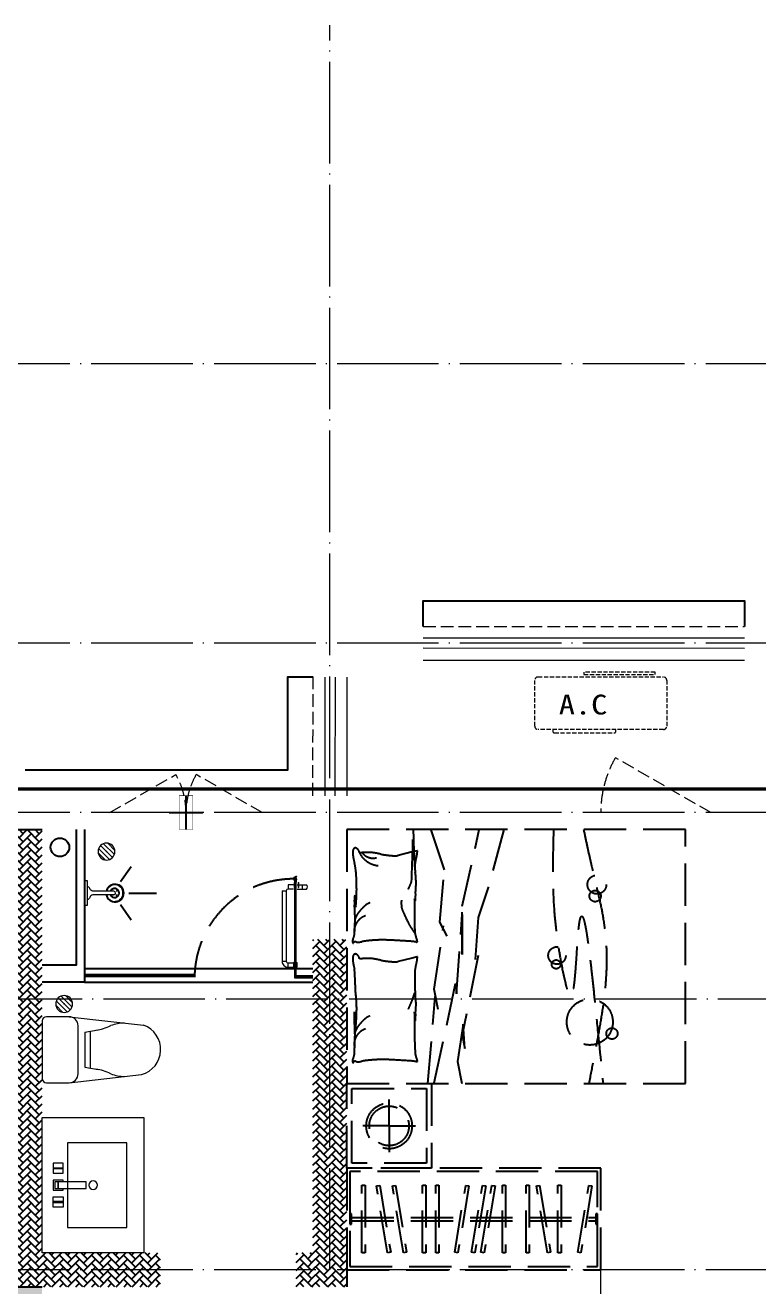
# Model space of a CAD drawing. Extents: x 27938 to 983267, y -209821 to 1628073.
# Drawn here: x 706817 to 711150, y -169535 to -162085 of the extents above; entities that cross this region are included whole.
import ezdxf

# ---------------------------------------------------------------- set-up
doc = ezdxf.new("R2010")
doc.units = 0
doc.header["$LTSCALE"] = 1000
doc.header["$MEASUREMENT"] = 0
for name, pattern in [('A户型$0$DASH', [0.35, 0.25, -0.1]), ('DASH', [0.35, 0.25, -0.1]), ('DOTE', [2.42, 2, -0.2, 0.02, -0.2])]:
    doc.linetypes.add(name, pattern=pattern)
for name, color, linetype in [('$RECOVER_210609100354-32', 7, 'Continuous'), ('3.5方案汇报，与郭总、侯月琴确定户型_t8$0$2020.03.04 -1安徽标准化洋房户型(UA）_t8_t8$0$看线', 154, 'Continuous'), ('5fur', 250, 'Continuous'), ('IP-bath&kitchen-JOHNSON', 4, 'Continuous'), ('P-bath&kitchen-JOHNSON', 4, 'Continuous'), ('VPIPE-中水', 122, 'Continuous'), ('保温', 6, 'Continuous'), ('机电标识类', 1, 'Continuous'), ('看线', 251, 'Continuous')]:
    doc.layers.add(name, color=color, linetype=linetype)
for name, color, linetype, lineweight in [('DOTE', 19, 'DOTE', 9), ('LVTRY', 1, 'Continuous', 13), ('WINDOW', 144, 'Continuous', 15), ('平面-栏杆', 135, 'Continuous', 15), ('平面-看线', 45, 'Continuous', 15), ('平面-空调室内机', 176, 'Continuous', 9), ('平面-空调预留孔', 173, 'Continuous', 15), ('空调', 76, 'Continuous', 13)]:
    doc.layers.add(name, color=color, linetype=linetype, lineweight=lineweight)
doc.styles.add('黑体', font='')
doc.styles.get('黑体').set_extended_font_data('SimHei')
pattern_1 = [(45, (0, 0), (0, 47.4157523), [100.584, -33.528]), (135, (23.708, 23.708), (3e-15, 47.4157523), [100.584, -33.528])]

# ---------------------------------------------------------------- blocks, each defined once
blk = doc.blocks.new('GFDGDGRDGRDG')
at = {"layer": 'DOTE', "linetype": 'DOTE', "ltscale": 0.3}
for p, q in [((601793.7, 368758.3), (601793.7, 376108.3)), ((626393.7, 374108.3), (573593.7, 374108.3)), ((626393.7, 372458.3), (573593.7, 372458.3)), ((626393.7, 371458.3), (573593.7, 371458.3)), ((573593.7, 370358.3), (626393.7, 370358.3)), ((626393.7, 368758.3), (573593.7, 368758.3)), ((603393.7, 360558.3), (603393.7, 368758.3))]:
    blk.add_line(p, q, dxfattribs=at)
blk = doc.blocks.new('rrrrrrrrrrrra')
for p, q in [((-112.4, 458.7), (-112.4, 324.3)), ((252.6, 483.7), (-87.4, 483.7)), ((277.6, 324.3), (277.6, 458.7)), ((-112.4, 324.3), (-63.7, -103.4)), ((277.6, 324.3), (227.5, -115.6)), ((-59.1, 271.1), (224.3, 271.1)), ((-20.6, 232.4), (-34.2, 153.6)), ((185.8, 232.4), (-20.6, 232.4)), ((185.8, 232.4), (199.4, 153.6)), ((191.3, 200.5), (-26.1, 200.5))]:
    blk.add_line(p, q)
for centre, radius, start, end in [((-87.4, 458.7), 25, 90, 180), ((252.6, 458.7), 25, 0, 90), ((-59.1, 324.3), 53.3, 180, 270), ((224.3, 324.3), 53.3, 270, 0), ((-322.6, 209.8), 293.8, 333.53685, 351.48282), ((487.8, 209.8), 293.8, 188.51718, 206.46315), ((149, -3.2), 224.1, 158.52022, 180), ((16.2, -3.2), 224.1, 0, 21.47978), ((83.8, -63.6), 152.8, 195.07732, 340.11812)]:
    blk.add_arc(centre, radius, start, end)
blk = doc.blocks.new('A$C1E0F638F')
for points in [[(499.7, 435.1), (499.7, 85.1), (0, 85.1), (0, 435.1)], [(269.9, 30), (229.9, 30), (229.9, 195), (269.9, 195)], [(119.9, 0), (179.9, 0), (179.9, 60), (119.9, 60)], [(146.9, 55), (152.9, 55), (152.9, 5), (146.9, 5)], [(229.9, 30), (269.9, 30), (269.9, 10), (229.9, 10)], [(379.9, 0), (319.9, 0), (319.9, 60), (379.9, 60)], [(352.9, 55), (346.9, 55), (346.9, 5), (352.9, 5)]]:
    blk.add_lwpolyline(points, close=True)
blk.add_lwpolyline([(269.9, 60), (279.9, 60), (279.9, 0), (219.9, 0), (219.9, 60), (229.9, 60)])
blk.add_circle((249.9, 236.3), 26)
blk = doc.blocks.new('$lvtry$00000171')
for p, q in [((-74, 11), (-11, 74)), ((-70, -27), (27, 70)), ((-53, -53), (53, 53)), ((-27, -70), (70, 27)), ((11, -74), (74, -11))]:
    blk.add_line(p, q)
blk.add_circle((0, 0), 75)
blk.add_point((0, 0))
blk = doc.blocks.new('135')
blk.add_hatch(color=256).paths.add_polyline_path([(4.8, 1.8), (3.6, -1), (-4.7, 2.5), (-3.5, 5.3)])
for p, q in [((-6.3, 2.6), (5.4, -2.3)), ((-5.7, 2.9), (-5.2, 2.7)), ((-5.6, 18.9), (-3.4, 19.4)), ((-3.4, 19.4), (-5.5, 19.4)), ((5.2, 10.9), (-5.3, 10.9)), ((5.2, 9.7), (-5.2, 9.7)), ((-5.2, 2.7), (-3.8, 5.9)), ((-5, 10.9), (-5, 30.5)), ((-3.8, 5.9), (5.4, 2.1)), ((0, 0), (0, 39.1)), ((5.6, 18.9), (3.4, 19.3)), ((3.4, 19.3), (5.6, 19.3)), ((4.1, -1.2), (5.4, 2.1)), ((5, 10.9), (5, 32.3)), ((4.1, -1.2), (5.7, -1.8))]:
    blk.add_line(p, q)
for centre, radius, start, end in [((6.2, 15.8), 13.5, 151.01474, 204.84033), ((13.5, 4.2), 20.5, 163.09243, 182.0012), ((-6, 3.6), 1, 184.22753, 248.46611), ((8.6, 15.5), 14.6, 166.278, 198.09535), ((13.5, 4.2), 19.5, 163.74431, 182.52687), ((-5.5, 3.3), 0.5, 181.9385, 247.25971), ((-5.2, 22.1), 0.5, 335.76434, 151.01474), ((3.8, 18.1), 9.42, 155.76434, 171.97728), ((5.2, 22.3), 0.5, 29.84246, 204.57404), ((-5.9, 17.2), 11.7, 10.47502, 24.57404), ((29.1, 6.7), 24, 172.94395, 199.23182), ((-6.3, 15.4), 12.4, 338.64492, 16.0476), ((-6, 15.8), 13.4, 334.91114, 29.84246), ((26.4, 6.3), 20.6, 169.14538, 199.95258), ((5.9, -1.2), 1.17, 247.45971, 19.95258), ((5.9, -1.4), 0.5, 247.45971, 19.23182)]:
    blk.add_arc(centre, radius, start, end)
blk.add_open_spline([(-5, 30.5), (-4.1, 31.3), (-2.3, 33), (0.9, 29.2), (3.5, 31.1), (5, 32.3)], degree=3, knots=[0, 0, 0, 0, 3.066329, 6.218313, 11.124135, 11.124135, 11.124135, 11.124135])
blk = doc.blocks.new('SDFAWERAWER')
at = {"layer": 'LVTRY', "color": 1}
for p, q in [((593941.2, -1242210.1), (593783.7, -1242594.8)), ((593941.2, -1242210.1), (593964.6, -1242219.7)), ((593987.8, -1242190.5), (593978.2, -1242214)), ((594017.1, -1242202.5), (593987.8, -1242190.5)), ((594015.8, -1242220.4), (594027.2, -1242192.7)), ((594025.7, -1242203.9), (594018.5, -1242221.5)), ((594025.4, -1242210.8), (594021.5, -1242220.3)), ((594022.6, -1242211.4), (594029.8, -1242193.8)), ((594025.4, -1242210.8), (594031.1, -1242196.8)), ((594027.2, -1242192.7), (594033, -1242195.1)), ((594029.8, -1242193.8), (594031.1, -1242196.8)), ((594032.2, -1242197.2), (594033, -1242195.1)), ((594033, -1242195.1), (594034, -1242197.4)), ((594033.8, -1242197.9), (594034, -1242197.4)), ((594047.3, -1242200.9), (594035.9, -1242228.7)), ((594037.3, -1242210.8), (594088, -1242231.6)), ((594041.6, -1242228.5), (594051.2, -1242205)), ((594049.9, -1242202), (594043.3, -1242218.2)), ((594047.3, -1242200.9), (594049.9, -1242202)), ((594049.9, -1242202), (594051.2, -1242205)), ((593964.6, -1242219.7), (593807.2, -1242604.4)), ((594007.5, -1242226), (593978.2, -1242214)), ((594015.8, -1242220.4), (594021.7, -1242222.8)), ((594018.5, -1242221.5), (594021.5, -1242220.3)), ((594022.6, -1242220.7), (594021.7, -1242222.8)), ((594021.7, -1242222.8), (594023.9, -1242221.9)), ((594024.2, -1242221.4), (594023.9, -1242221.9)), ((594027.7, -1242234.3), (594078.4, -1242255)), ((594035.9, -1242228.7), (594038.6, -1242229.7)), ((594038.6, -1242229.7), (594045.2, -1242213.6)), ((594038.6, -1242229.7), (594041.6, -1242228.5)), ((594057.1, -1242246.3), (594066.7, -1242222.8)), ((593783.7, -1242594.8), (593807.2, -1242604.4)), ((593803.2, -1242641.3), (593812.8, -1242617.9)), ((593803.2, -1242641.3), (593832.6, -1242653.3)), ((593812.8, -1242617.9), (593842.2, -1242629.9)), ((593842.2, -1242629.9), (593832.6, -1242653.3)), ((593833.8, -1242656.3), (593832.6, -1242653.3)), ((593845.2, -1242628.6), (593833.8, -1242656.3)), ((593836.5, -1242657.4), (593833.8, -1242656.3)), ((593847.8, -1242629.7), (593836.5, -1242657.4)), ((593845.2, -1242628.6), (593842.2, -1242629.9)), ((593847.8, -1242629.7), (593845.2, -1242628.6)), ((593847.1, -1242661.8), (593858.5, -1242634.1)), ((593849.8, -1242662.9), (593861.2, -1242635.2)), ((593852.1, -1242661.9), (593862.1, -1242637.4)), ((593858.5, -1242634.1), (593861.2, -1242635.2)), ((593861.2, -1242635.2), (593862.1, -1242637.4)), ((593847.1, -1242661.8), (593849.8, -1242662.9))]:
    blk.add_line(p, q, dxfattribs=at)
blk.add_lwpolyline([(593823.5, -1242717), (594045.8, -1242173.9), (594036.5, -1242170.2), (593814.2, -1242713.2)], close=True, dxfattribs=at)
blk.add_arc((594075.3, -1242240), 15.3, 281.79322, 33.70188, dxfattribs=at)
for centre, major_axis, start_param, end_param in [((593974.2, -1242223.6), (3.93, 9.6), 0, 1.570796), ((593816.8, -1242608.3), (13.5, 33.1), 1.570796, 3.141593), ((593816.8, -1242608.3), (3.93, 9.6), 1.570796, 3.141593)]:
    blk.add_ellipse(centre, major_axis=major_axis, ratio=1, start_param=start_param, end_param=end_param, dxfattribs=at)
at = {"layer": 'P-bath&kitchen-JOHNSON', "color": 8, "linetype": 'DASH'}
blk.add_arc((593809.8, -1242714), 586.2, 67.53695, 157.13247, dxfattribs=at)
at = {"layer": 'LVTRY', "color": 1, "xscale": -1, "rotation": 157.7329157530927}
blk.add_blockref('135', (594045.3, -1242161.9), dxfattribs=at)
blk = doc.blocks.new('A$C5DCB2F21')
at = {"layer": 'IP-bath&kitchen-JOHNSON', "color": 8}
for p, q in [((-68.3, -213.2), (-157.7, -275)), ((68.2, -213.2), (157.6, -275)), ((-0.1, -261.4), (-0.1, -424.7))]:
    blk.add_line(p, q, dxfattribs=at)
at = {"layer": 'IP-bath&kitchen-JOHNSON', "color": 250}
for centre, major_axis, ratio, start_param, end_param in [((0, -178.8), (-51, 0), 0.990052, -1.36297, 4.504563), ((0, -177.8), (-26.8, 0), 0.994812, -1.167677, 4.309269)]:
    blk.add_ellipse(centre, major_axis=major_axis, ratio=ratio, start_param=start_param, end_param=end_param, dxfattribs=at)
at = {"layer": 'LVTRY', "color": 1}
for p, q in [((73.6, 0), (-73.6, 0)), ((-10.5, -173.5), (-10.5, -49.3)), ((10.6, -173.5), (10.6, -49.3))]:
    blk.add_line(p, q, dxfattribs=at)
blk.add_lwpolyline([(73.6, 0), (73.6, -15.8), (-73.6, -15.8), (-73.6, 0)], dxfattribs=at)
for points in [[(-26.3, -30.7, -0.364142), (-37.8, -15.8, -0.020495)], [(-10.5, -49.4, 0.214893), (-26.3, -30.7, 7.649644)], [(10.6, -49.3, -0.21439), (26.3, -30.7, -7.649644)], [(26.3, -30.7, 0.364142), (37.8, -15.8, 0.020495)]]:
    blk.add_lwpolyline(points, format="xyb", dxfattribs=at)
blk.add_arc((0, -173.5), 10.5, 180, 0, dxfattribs=at)
for centre, major_axis, ratio, start_param, end_param in [((0, -181.3), (53.6, 0), 0.987577, 1.76809, 7.656688), ((-12.4, -164.7), (0, 1.43), 0.85, -1.570796, 4.712389), ((-12.4, -189.2), (0, 1.43), 0.85, 4.712389, 10.995574), ((12.5, -164.7), (0, 1.43), 0.85, 4.712389, 10.995574), ((12.5, -189.2), (0, 1.43), 0.85, 4.712389, 10.995574)]:
    blk.add_ellipse(centre, major_axis=major_axis, ratio=ratio, start_param=start_param, end_param=end_param, dxfattribs=at)
blk = doc.blocks.new('fgdfsdfsfssfes')
at = {"layer": '$RECOVER_210609100354-32', "color": 8}
for points in [[(575943.8, 371358.3), (575943.8, 370458), (575693.8, 370458)], [(575893.8, 371358.3), (575893.8, 370558), (575693.8, 370558)]]:
    blk.add_lwpolyline(points, dxfattribs=at)
at = {"layer": 'IP-bath&kitchen-JOHNSON'}
for p, q in [((575943.8, 370538), (577293.8, 370538)), ((575943.8, 370503), (576593.8, 370503)), ((575943.8, 370493), (576593.8, 370493)), ((576593.8, 370493), (576593.8, 370503)), ((577293.8, 370493), (577193.8, 370493)), ((577193.8, 370483), (577193.8, 370493)), ((575943.8, 370458), (577293.8, 370458)), ((577293.8, 370483), (577193.8, 370483))]:
    blk.add_line(p, q, dxfattribs=at)
at = {"layer": 'LVTRY', "color": 1}
blk.add_lwpolyline([(576293.8, 368858.3), (575693.8, 368858.3), (575693.8, 369658.3), (576293.8, 369658.3)], close=True, dxfattribs=at)
at = {"layer": 'IP-bath&kitchen-JOHNSON', "rotation": 22.25976934310711}
blk.add_blockref('SDFAWERAWER', (-443124.7, 1295643.5), dxfattribs=at)
at = {"layer": 'LVTRY', "color": 1, "xscale": -0.6666666667107826, "yscale": 0.6666666667107826}
for p in [(576073.8, 371228.3), (575823.8, 370328.3)]:
    blk.add_blockref('$lvtry$00000171', p, dxfattribs=at)
at = {"layer": 'LVTRY', "color": 1, "rotation": 90.008488524447}
blk.add_blockref('A$C5DCB2F21', (575943.8, 370983.3), dxfattribs=at)
at = {"layer": 'LVTRY', "color": 1, "extrusion": (0, 0, -1), "xscale": -1, "zscale": -1, "rotation": 270}
blk.add_blockref('rrrrrrrrrrrra', (-576177.5, 369975.6), dxfattribs=at)
at = {"layer": 'LVTRY', "color": 1, "xscale": -1, "rotation": 270}
blk.add_blockref('A$C1E0F638F', (575758.7, 369008.6), dxfattribs=at)
blk = doc.blocks.new('VDGVDVXVE')
at = {"layer": '5fur', "linetype": 'A户型$0$DASH'}
for p, q in [((577493.7, 371358.3), (577493.7, 369858.3)), ((579493.7, 371358.3), (577493.7, 371358.3)), ((578070.9, 371120.3), (577992.2, 371358.3)), ((578175.3, 370905.7), (578275.6, 371358.3)), ((578420.3, 371358.3), (578329.2, 371015.7)), ((579493.7, 369858.3), (579493.7, 371358.3)), ((577909.9, 371233.6), (577879.8, 371226.1)), ((577879.8, 371226.1), (577797.3, 371205.4)), ((578043.4, 370812.2), (578070.9, 371120.3)), ((578329.2, 371015.7), (578268.7, 370839.7)), ((578175.3, 370619.7), (578175.3, 370905.7)), ((578010.4, 370416.1), (578065.4, 370790.2)), ((578087.3, 370729.7), (578043.4, 370812.2)), ((578142.3, 370388.6), (578175.3, 370856.2)), ((578175.3, 370856.2), (578175.3, 370619.7)), ((578268.7, 370839.7), (578246.9, 370505)), ((577879.8, 370599.8), (577797.3, 370579.2)), ((577909.9, 370607.3), (577879.8, 370599.8)), ((578268.7, 370614.2), (578175.3, 370146.6)), ((578010.4, 369862), (578136.8, 370449.1)), ((578032.4, 370295.1), (578010.4, 370416.1)), ((578136.8, 370449.1), (578142.3, 370388.6)), ((577972.5, 369858.3), (578015.9, 370372.1)), ((578180.8, 370208.6), (578147.8, 369988.5)), ((578191.8, 370065.5), (578180.8, 370208.6)), ((578175.3, 370146.6), (578191.8, 370065.5)), ((578147.8, 369988.5), (578172.5, 369858.3)), ((577493.7, 369358.3), (577493.7, 369858.3)), ((577493.7, 369858.3), (577993.7, 369858.3)), ((577493.7, 369858.3), (579493.7, 369858.3)), ((577523.7, 369388.3), (577523.7, 369828.3)), ((577523.7, 369828.3), (577963.7, 369828.3)), ((577963.7, 369828.3), (577963.7, 369388.3)), ((577993.7, 369858.3), (577993.7, 369358.3)), ((577743.7, 369608.3), (577743.7, 369763.3)), ((577743.7, 369608.3), (577588.7, 369608.3)), ((577743.7, 369608.3), (577743.7, 369453.3)), ((577743.7, 369608.3), (577898.7, 369608.3)), ((577963.7, 369388.3), (577523.7, 369388.3)), ((578993.7, 369358.3), (577493.7, 369358.3)), ((577493.7, 369358.3), (577493.7, 368758.3)), ((577993.7, 369358.3), (577493.7, 369358.3)), ((578974.9, 369338.3), (577512.4, 369338.3)), ((577512.4, 369338.3), (577512.4, 368778.3)), ((578974.9, 368778.3), (578974.9, 369338.3)), ((578993.7, 368758.3), (578993.7, 369358.3)), ((577582.7, 369258.3), (577601.5, 369258.3)), ((577582.7, 368858.3), (577582.7, 369258.3)), ((577601.5, 369258.3), (577601.5, 368858.3)), ((577669.2, 369253.6), (577687.7, 369257)), ((577734.3, 368859.6), (577669.2, 369253.6)), ((577687.7, 369257), (577752.8, 368863.1)), ((577762.6, 369253.6), (577781.1, 369257)), ((577827.7, 368859.6), (577762.6, 369253.6)), ((577781.1, 369257), (577846.2, 368863.1)), ((577940.9, 369258.3), (577959.6, 369258.3)), ((577940.9, 368858.3), (577940.9, 369258.3)), ((577959.6, 369258.3), (577959.6, 368858.3)), ((578019.1, 369258.3), (578037.8, 369258.3)), ((578019.1, 368858.3), (578019.1, 369258.3)), ((578037.8, 369258.3), (578037.8, 368858.3)), ((578131.3, 368863.1), (578196.4, 369257)), ((578214.9, 369253.6), (578149.8, 368859.6)), ((578196.4, 369257), (578214.9, 369253.6)), ((578230.9, 368863.1), (578296, 369257)), ((578314.4, 369253.6), (578249.3, 368859.6)), ((578286.2, 368863.1), (578351.3, 369257)), ((578296, 369257), (578314.4, 369253.6)), ((578369.8, 369253.6), (578304.6, 368859.6)), ((578351.3, 369257), (578369.8, 369253.6)), ((578412.4, 369258.3), (578431.1, 369258.3)), ((578412.4, 368858.3), (578412.4, 369258.3)), ((578431.1, 369258.3), (578431.1, 368858.3)), ((578553, 369258.3), (578571.7, 369258.3)), ((578553, 368858.3), (578553, 369258.3)), ((578571.7, 369258.3), (578571.7, 368858.3)), ((578614.3, 369253.6), (578632.8, 369257)), ((578679.5, 368859.6), (578614.3, 369253.6)), ((578632.8, 369257), (578697.9, 368863.1)), ((578740.5, 369258.3), (578759.3, 369258.3)), ((578740.5, 368858.3), (578740.5, 369258.3)), ((578759.3, 369258.3), (578759.3, 368858.3)), ((578858.1, 368863.1), (578923.2, 369257)), ((578941.7, 369253.6), (578876.6, 368859.6)), ((578923.2, 369257), (578941.7, 369253.6)), ((577521.8, 369088.3), (577512.4, 369088.3)), ((577512.4, 369088.3), (577512.4, 369028.3)), ((577521.8, 369028.3), (577521.8, 369088.3)), ((578974.9, 369088.3), (578965.5, 369088.3)), ((578965.5, 369088.3), (578965.5, 369028.3)), ((578974.9, 369028.3), (578974.9, 369088.3)), ((577512.4, 369028.3), (577521.8, 369028.3)), ((577521.8, 369068.3), (578965.5, 369068.3)), ((577521.8, 369048.3), (578965.5, 369048.3)), ((578965.5, 369028.3), (578974.9, 369028.3)), ((577601.5, 368858.3), (577582.7, 368858.3)), ((577752.8, 368863.1), (577734.3, 368859.6)), ((577846.2, 368863.1), (577827.7, 368859.6)), ((577959.6, 368858.3), (577940.9, 368858.3)), ((578037.8, 368858.3), (578019.1, 368858.3)), ((578149.8, 368859.6), (578131.3, 368863.1)), ((578249.3, 368859.6), (578230.9, 368863.1)), ((578304.6, 368859.6), (578286.2, 368863.1)), ((578431.1, 368858.3), (578412.4, 368858.3)), ((578571.7, 368858.3), (578553, 368858.3)), ((578697.9, 368863.1), (578679.5, 368859.6)), ((578759.3, 368858.3), (578740.5, 368858.3)), ((578876.6, 368859.6), (578858.1, 368863.1)), ((577512.4, 368778.3), (578974.9, 368778.3)), ((577493.7, 368758.3), (578993.7, 368758.3))]:
    blk.add_line(p, q, dxfattribs=at)
for centre, radius in [((578971.1, 371033.7), 55.7), ((578960.6, 370965.6), 33.5), ((578735.5, 370614.6), 51.6), ((578730.3, 370562.3), 26.2), ((578929.2, 370221.7), 135.8), ((579060.1, 370153.6), 33.1), ((577743.7, 369608.3), 135), ((577743.7, 369608.3), 117)]:
    blk.add_circle(centre, radius, dxfattribs=at)
for centre, radius, start, end in [((550075.3, 372127.3), 27821.6, 357.78057, 358.40467), ((583612.7, 371473.5), 5727.8, 181.20742, 183.43718), ((577619.5, 371221.6), 90.4, 168.72762, 180), ((577543.7, 371236.7), 13.1, 63.41948, 168.72762), ((577534.2, 371217.8), 34.2, 4.40021, 63.41948), ((577910.1, 371232.7), 0.917, 355.91706, 104.04494), ((577690.2, 371221.6), 161.1, 180, 188.43719), ((577832.3, 371242.6), 304.8, 188.43719, 195.74398), ((577305.8, 371094.2), 242.2, 7.54685, 15.74398), ((577621.4, 370731.7), 491.8, 90, 96.23236), ((577692.8, 371284.6), 139.9, 207.20359, 224.90238), ((577656.8, 371275.3), 89.9, 216.26407, 228.55709), ((577692.8, 371284.6), 139.9, 224.90238, 242.60117), ((577632.1, 371247.3), 52.6, 228.55709, 244.64488), ((577674.3, 371336.3), 151.1, 244.64488, 248.18508), ((577694.6, 371386.9), 205.6, 248.18508, 251.2201), ((577621.4, 371019.5), 204, 80.31563, 90), ((577646.5, 371245.5), 56.2, 251.2201, 270), ((577692.8, 371284.6), 139.9, 242.60117, 253.48502), ((577646.5, 371280.8), 91.5, 270, 284.68511), ((577507.4, 370351.1), 882, 77.80162, 80.31563), ((577760.7, 371523.2), 317.1, 257.80162, 261.99495), ((577808.3, 371861.6), 658.8, 261.99495, 267.33512), ((577780.8, 371271.1), 67.7, 267.33512, 284.04519), ((578014.9, 371140.8), 119.7, 162.61359, 173.56595), ((577681.5, 371245.2), 229.7, 342.61359, 350.5159), ((577640.9, 371251.9), 270.8, 350.5159, 355.91706), ((576418.9, 371010.4), 1132.9, 359.99874, 5.8567), ((577692.8, 371284.6), 139.9, 253.48502, 264.36887), ((578040.9, 371137.8), 145.9, 173.56595, 191.55856), ((577418.4, 371041.5), 484.2, 358.1021, 7.96083), ((576502.9, 371010.4), 1049, 353.9133, 0), ((577189.6, 371322.5), 738.7, 334.68893, 336.51559), ((577189.6, 371322.5), 738.7, 336.51559, 338.34226), ((576499.2, 371092.9), 1404.8, 355.38242, 357.25094), ((577827.7, 370937.6), 289.7, 177.46141, 184.80185), ((577690.5, 370943.6), 152.4, 169.81012, 177.46141), ((579427.7, 371076.4), 1890.1, 183.21004, 185.38127), ((578087.6, 370924.1), 272.1, 176.4448, 184.08277), ((583611.4, 370853.2), 5718.5, 179.02962, 180.28654), ((577834.3, 370929.3), 62.9, 7.22403, 19.21371), ((579111.9, 370881.8), 1216.5, 175.38242, 177.39037), ((576668.9, 370840.2), 873.2, 0.57574, 4.80185), ((577621, 370818.2), 76.8, 141.61143, 152.76041), ((577867.8, 370622.7), 391.6, 136.18849, 141.61143), ((577747.7, 370737.9), 225.2, 129.03494, 136.18849), ((577636.9, 370874.5), 49.3, 118.31676, 129.03494), ((577708.5, 370741.7), 200.2, 113.00277, 118.31676), ((577874, 370908.9), 58, 184.08277, 200.67428), ((578293.8, 371067.3), 506.6, 200.67428, 204.32653), ((577635.4, 370754.9), 99.2, 143.91364, 164.06476), ((576047.9, 370834), 1494.3, 358.09211, 0.57574), ((577760.8, 370746.2), 234, 152.76041, 159.13972), ((577635.4, 370754.9), 99.2, 126.17665, 143.91364), ((577635.4, 370754.9), 99.2, 108.43965, 126.17665), ((579137.3, 371448.6), 1432.3, 204.32653, 206.49848), ((578135.2, 370949), 312.6, 206.49848, 212.13498), ((579057, 370830.4), 1164, 180.28654, 183.57397), ((577555.8, 370699), 28.9, 149.34875, 184.30254), ((577484.6, 370741.3), 53.9, 329.34875, 354.74081), ((577635.4, 370754.9), 99.2, 164.06476, 184.21588), ((576721, 370811.5), 820.8, 354.74081, 358.09211), ((578487.5, 371170.3), 728.6, 212.13498, 215.82629), ((578040.8, 370766.9), 145.9, 183.57397, 192.86904), ((577942.8, 370744.5), 45.3, 192.86904, 207.28412), ((577834.3, 370688.6), 76.7, 16.22115, 27.28412), ((577552.1, 370698.8), 25.1, 184.30254, 201.7883), ((577531.9, 370690.7), 3.42, 201.7883, 250.43603), ((577531.6, 370689.7), 2.32, 250.43603, 11.89306), ((577538, 370691), 4.28, 111.9904, 191.89306), ((577542.3, 370680.5), 15.6, 68.57902, 111.9904), ((577559.9, 370725.6), 32.8, 248.57902, 278.13348), ((577529.8, 370936.7), 246, 278.13348, 282.10946), ((577623, 370502.2), 198.3, 97.6809, 102.10946), ((577718.5, 369793.9), 913.1, 93.36875, 97.6809), ((577704.7, 370027.8), 678.7, 88.36691, 93.36875), ((577685.2, 369341.6), 1365.2, 86.94504, 88.36691), ((577031.2, 357088.7), 13635.6, 86.49514, 86.94504), ((577845.2, 370378.2), 321.2, 80.00164, 86.49514), ((577904.3, 370713.5), 19.3, 260.00164, 286.69777), ((577824, 370685.6), 87.5, 7.12039, 16.22115), ((577909.5, 370696.3), 1.32, 286.69777, 7.12039), ((577619.5, 370595.3), 90.4, 168.72762, 180), ((577690.2, 370595.3), 161.1, 180, 188.43719), ((577543.7, 370610.4), 13.1, 63.41948, 168.72762), ((577832.3, 370616.4), 304.8, 188.43719, 195.74398), ((577534.2, 370591.6), 34.2, 4.40021, 63.41948), ((577621.4, 370105.4), 491.8, 90, 96.23236), ((577621.4, 370393.3), 204, 80.31563, 90), ((577507.4, 369724.9), 882, 77.80162, 80.31563), ((577760.7, 370897), 317.1, 257.80162, 261.99495), ((577808.3, 371235.3), 658.8, 261.99495, 267.33512), ((577780.8, 370644.9), 67.7, 267.33512, 284.04519), ((577681.5, 370618.9), 229.7, 342.61359, 350.5159), ((577640.9, 370625.7), 270.8, 350.5159, 355.91706), ((577910.1, 370606.4), 0.917, 355.91706, 104.04494), ((573420.5, 370260.6), 4127.5, 1.80855, 3.79399), ((579559, 370472.6), 1664, 178.09487, 183.41789), ((578014.9, 370514.5), 119.7, 162.61359, 173.56595), ((576869.2, 370301.2), 682.7, 0, 7.54685), ((577189.6, 370613.3), 738.7, 336.51559, 338.34226), ((577189.6, 370613.3), 738.7, 338.34226, 340.57202), ((577189.6, 370613.3), 738.7, 340.57202, 342.80178), ((577672.6, 370327.3), 230.1, 357.25094, 11.55856), ((577827.7, 370269.4), 289.7, 177.46141, 184.80185), ((571336.9, 370109.6), 6203.8, 0.39542, 1.59433), ((576502.9, 370301.2), 1049, 353.9133, 0), ((577189.6, 370613.3), 738.7, 334.68893, 336.51559), ((583611.4, 370185), 5718.5, 179.02962, 180.28654), ((576839.8, 370196), 1057.4, 1.73161, 4.6547), ((579111.9, 370172.6), 1216.5, 175.38242, 177.39037), ((576499.2, 370383.6), 1404.8, 355.38242, 357.25094), ((576668.9, 370172), 873.2, 0.57574, 4.80185), ((577621, 370150), 76.8, 141.61143, 152.76041), ((577867.8, 369954.5), 391.6, 136.18849, 141.61143), ((577747.7, 370069.7), 225.2, 129.03494, 136.18849), ((577636.9, 370206.4), 49.3, 118.31676, 129.03494), ((577708.5, 370073.5), 200.2, 113.00277, 118.31676), ((574911, 370164.9), 2630.7, 357.06345, 358.93534), ((577635.4, 370086.7), 99.2, 143.91364, 164.06476), ((577019.6, 370246.1), 529.3, 349.81012, 353.9133), ((576047.9, 370165.8), 1494.3, 358.09211, 0.57574), ((577760.8, 370078.1), 234, 152.76041, 159.13972), ((577635.4, 370086.7), 99.2, 126.17665, 143.91364), ((577635.4, 370086.7), 99.2, 108.43965, 126.17665), ((579057, 370162.2), 1164, 180.28654, 183.57397), ((577635.4, 370086.7), 99.2, 164.06476, 184.21588), ((578880, 370113.1), 985.1, 181.36432, 184.94049), ((577555.8, 369992.9), 28.9, 149.34875, 184.30254), ((577552.1, 369992.6), 25.1, 184.30254, 201.7883), ((577531.9, 369984.6), 3.42, 201.7883, 250.43603), ((577531.6, 369983.5), 2.32, 250.43603, 11.89306), ((577484.6, 370035.1), 53.9, 329.34875, 354.74081), ((577538, 369984.9), 4.28, 111.9904, 191.89306), ((577542.3, 369974.4), 15.6, 68.57902, 111.9904), ((577559.9, 370019.4), 32.8, 248.57902, 278.13348), ((577529.8, 370230.5), 246, 278.13348, 282.10946), ((577623, 369796), 198.3, 97.6809, 102.10946), ((577718.5, 369087.7), 913.1, 93.36875, 97.6809), ((577704.7, 369321.7), 678.7, 88.36691, 93.36875), ((577685.2, 368635.4), 1365.2, 86.94504, 88.36691), ((577031.2, 356382.6), 13635.6, 86.49514, 86.94504), ((577845.2, 369672), 321.2, 80.00164, 86.49514), ((577942.8, 370038.4), 45.3, 192.86904, 207.28412), ((577904.3, 370007.4), 19.3, 260.00164, 286.69777), ((577834.3, 369982.4), 76.7, 16.22115, 27.28412), ((577824, 369979.4), 87.5, 7.12039, 16.22115), ((577909.5, 369990.1), 1.32, 286.69777, 7.12039), ((580807.5, 368297.5), 1301.7, 282.31211, 282.31211)]:
    blk.add_arc(centre, radius, start, end, dxfattribs=at)
for points, knots in [([(578714.6, 371358.3), (578708.4, 371085.1), (578700.3, 370827.8), (578837.3, 370201.6), (578872, 371358.3), (578950.2, 370404.5), (579007.7, 369858.3)], [0, 0, 0, 0, 692.785923, 915.160849, 1290.08623, 2337.669759, 2337.669759, 2337.669759, 2337.669759]), ([(578892.6, 371358.3), (578938.4, 371128.7), (579093.2, 370617.3), (578993.9, 370233.9), (578924, 369858.3)], [0, 0, 0, 0, 470.099243, 1589.098475, 1589.098475, 1589.098475, 1589.098475])]:
    blk.add_open_spline(points, degree=3, knots=knots, dxfattribs=at)
blk = doc.blocks.new('dongkong')
blk.add_wipeout([(-603756, 210771), (-603756, 210570.8), (-603836, 210570.8), (-603836, 210771)])
at = {"layer": '机电标识类', "color": 250, "linetype": 'DASH', "ltscale": 400}
for p, q in [((-603796, 210771), (-603796, 210570.8)), ((-603896, 210670.7), (-603696, 210670.7))]:
    blk.add_line(p, q, dxfattribs=at)
at = {"layer": '空调', "color": 6, "linetype": 'DASH', "const_width": 2}
blk.add_lwpolyline([(-603756, 210771), (-603756, 210570.8), (-603836, 210570.8), (-603836, 210771)], close=True, dxfattribs=at)
blk = doc.blocks.new('VDVDVDCZSCCS')
at = {"layer": '保温', "linetype": 'ByBlock', "ltscale": 10}
h = blk.add_hatch(dxfattribs=at)
h.set_pattern_fill('AR-HBONE', color=251, scale=55)
h.set_pattern_definition(pattern_1)
h.paths.add_polyline_path([(538016.6, 372973.7), (538016.7, 370923.7), (538216.7, 370923.7), (538216.6, 372973.7)])
h = blk.add_hatch(dxfattribs=at)
h.set_pattern_fill('AR-HBONE', color=251, scale=55)
h.set_pattern_definition(pattern_1)
h.paths.add_polyline_path([(538016.7, 370923.7), (538016.7, 371123.7), (537916.7, 371123.7), (537916.7, 370923.7)])
at = {"layer": '保温', "color": 251, "linetype": 'ByBlock', "ltscale": 10}
blk.add_line((538216.7, 371023.7), (538216.7, 370923.7), dxfattribs=at)
blk = doc.blocks.new('A$C04040EB5')
at = {"layer": '保温', "linetype": 'ByBlock', "ltscale": 10}
h = blk.add_hatch(dxfattribs=at)
h.set_pattern_fill('AR-HBONE', color=251, scale=55)
h.set_pattern_definition([(45, (-445516.58, -596848.81), (0, 47.4157523), [100.584, -33.528]), (135, (-445492.87, -596825.102), (3e-15, 47.4157523), [100.584, -33.528])])
edge = h.paths.add_edge_path()
edge.add_line((200, 5000), (200, 7500))
edge.add_line((200, 7500), (0, 7500))
edge.add_line((0, 7500), (0, 5000))
edge.add_line((0, 5000), (200, 5000))
h = blk.add_hatch(dxfattribs=at)
h.set_pattern_fill('AR-HBONE', color=251, scale=55)
h.set_pattern_definition([(45, (-445516.58, -596848.81), (0, 47.4157523), [100.584, -33.528]), (135, (-445492.87, -596825.102), (3e-15, 47.4157523), [100.584, -33.528])])
edge = h.paths.add_edge_path()
edge.add_line((900, 4800), (900, 5000))
edge.add_line((900, 5000), (-700, 5000))
edge.add_line((-700, 5000), (-700, 4800))
edge.add_line((-700, 4800), (900, 4800))
at = {"layer": '保温', "linetype": 'Continuous', "ltscale": 10}
h = blk.add_hatch(dxfattribs=at)
h.set_pattern_fill('HEX', color=251, scale=10, angle=90, style=0)
h.set_pattern_definition([(90, (-503782.47, -516048.461), (-16.49778, 1e-15), [9.525, -19.05]), (210, (-503782.47, -516048.461), (8.24889, -14.2874966), [9.525, -19.05]), (150, (-503782.47, -516038.936), (-8.24889, -14.2874966), [9.525, -19.05])])
edge = h.paths.add_edge_path()
edge.add_line((200, 4800), (0, 4800))
edge.add_line((0, 4800), (0.1, 0))
edge.add_line((0.1, 0), (200.1, 0))
edge.add_line((200.1, 0), (200, 4800))
at = {"layer": '保温', "color": 251, "linetype": 'ByBlock', "ltscale": 10}
for p, q in [((0, 7500), (200, 7500)), ((0, 4800), (200, 4800))]:
    blk.add_line(p, q, dxfattribs=at)
blk = doc.blocks.new('gsergvr')
at = {"layer": '平面-空调预留孔', "linetype": 'DASH', "ltscale": 0.1}
for p, q in [((34075.4, 17176.2), (34075.4, 17166.2)), ((34085.4, 17156.2), (34438.2, 17156.2)), ((34448.2, 17166.2), (34448.2, 17176.2))]:
    blk.add_line(p, q, dxfattribs=at)
blk.add_lwpolyline([(34679.3, 17515.3), (34259.5, 17515.3), (34259.5, 17500.2), (34679.3, 17500.2)], close=True, dxfattribs=at)
blk.add_lwpolyline([(34728.6, 17176.2), (33988.6, 17176.2, -0.414214), (33968.6, 17196.2), (33968.6, 17466.2, -0.414214), (33988.6, 17486.2), (34728.6, 17486.2, -0.414214), (34748.6, 17466.2), (34748.6, 17196.2, -0.414214)], format="xyb", close=True, dxfattribs=at)
for centre, start, end in [((34085.4, 17166.2), 180, 270), ((34438.2, 17166.2), 270, 0)]:
    blk.add_arc(centre, 10, start, end, dxfattribs=at)
at = {"layer": '平面-空调预留孔', "color": 251, "linetype": 'DASH', "ltscale": 0.1, "true_color": 0x636466, "style": '黑体', "width": 1.2}
blk.add_text('A.C', height=117.05, dxfattribs=at).set_placement((34110.9, 17264.8))
blk = doc.blocks.new('rtyryrtyeeretee')
at = {"layer": '平面-空调预留孔'}
blk.add_blockref('gsergvr', (635673.5, 326705.8), dxfattribs=at)

msp = doc.modelspace()

# ---------------------------------------------------------------- linework, layer by layer
at = {"layer": 'VPIPE-中水', "linetype": 'Continuous'}
msp.add_circle((707021.7, -166939.8), 55, dxfattribs=at)
at = {"layer": 'WINDOW', "color": 250, "linetype": 'DASH', "ltscale": 0.3}
msp.add_lwpolyline([(710866.5, -166734.8), (710303.4, -166410.2, 0.131485), (710216.5, -166734.8)], format="xyb", dxfattribs=at)
at = {"layer": '平面-栏杆'}
for points in [[(711066.6, -165704.8), (709166.6, -165704.5)], [(711066.6, -165764.8), (709166.6, -165764.5)], [(708586.9, -165934.8), (708586.6, -166634.8)], [(708646.9, -165934.8), (708646.6, -166634.8)]]:
    msp.add_lwpolyline(points, dxfattribs=at)
at = {"layer": '平面-看线', "linetype": 'DASH', "ltscale": 0.3}
msp.add_line((708516.6, -166634.8), (708516.9, -165934.8), dxfattribs=at)
msp.add_lwpolyline([(709166.6, -165634.8), (711066.6, -165634.8)], dxfattribs=at)
at = {"layer": '平面-看线'}
for points in [[(709166.6, -165834.8), (711066.6, -165834.8)], [(708716.9, -165934.8), (708716.6, -166634.8)]]:
    msp.add_lwpolyline(points, dxfattribs=at)
at = {"layer": '看线', "color": 202, "ltscale": 0.5}
for points in [[(709166.6, -165634.8), (709166.6, -165484.8), (711066.6, -165484.8), (711066.6, -165634.8)], [(708516.9, -165934.8), (708366.9, -165934.8), (708366.9, -166484.8), (706816.6, -166484.8)]]:
    msp.add_lwpolyline(points, dxfattribs=at)

# ---------------------------------------------------------------- block references
for name, p in [('rtyryrtyeeretee', (40184.5, -510125.8)), ('A$C04040EB5', (706716.6, -174334.8)), ('VDGVDVXVE', (131222.9, -538193.1)), ('fgdfsdfsfssfes', (131222.9, -538193.1)), ('VDVDVDCZSCCS', (170500, -540458.5))]:
    msp.add_blockref(name, p)
at = {"layer": '3.5方案汇报，与郭总、侯月琴确定户型_t8$0$2020.03.04 -1安徽标准化洋房户型(UA）_t8_t8$0$看线', "ltscale": 10}
msp.add_blockref('GFDGDGRDGRDG', (106822.9, -538193.1), dxfattribs=at)

# ---------------------------------------------------------------- next in the draw order: block references
at = {"layer": '平面-空调室内机', "ltscale": 0.3, "xscale": -1, "rotation": 180}
msp.add_blockref('dongkong', (1311562.6, 43936.2), dxfattribs=at)

# ---------------------------------------------------------------- next in the draw order: linework, layer by layer
at = {"color": 5, "linetype": 'DASH', "ltscale": 0.8, "const_width": 20}
msp.add_lwpolyline([(697576.6, -166594.8), (700016.6, -166594.8), (716056.6, -166594.8), (716056.6, -167694.8), (717476.6, -167694.8), (717476.6, -165724.8), (716676.6, -165724.8), (716676.6, -163944.8), (721356.6, -163944.8), (721356.6, -165724.8), (720556.6, -165724.8), (720558, -167694.8), (721976.6, -167694.8), (721976.6, -166594.8)], dxfattribs=at)
at = {"layer": 'WINDOW', "color": 250, "linetype": 'DASH', "ltscale": 0.3}
for points in [[(707316.6, -166734.8), (707706.3, -166509.9, -0.131605), (707766.6, -166734.8)], [(708216.6, -166734.8), (707826.8, -166509.9, 0.131605), (707766.6, -166734.8)]]:
    msp.add_lwpolyline(points, format="xyb", dxfattribs=at)

doc.saveas('drawing.dxf')
